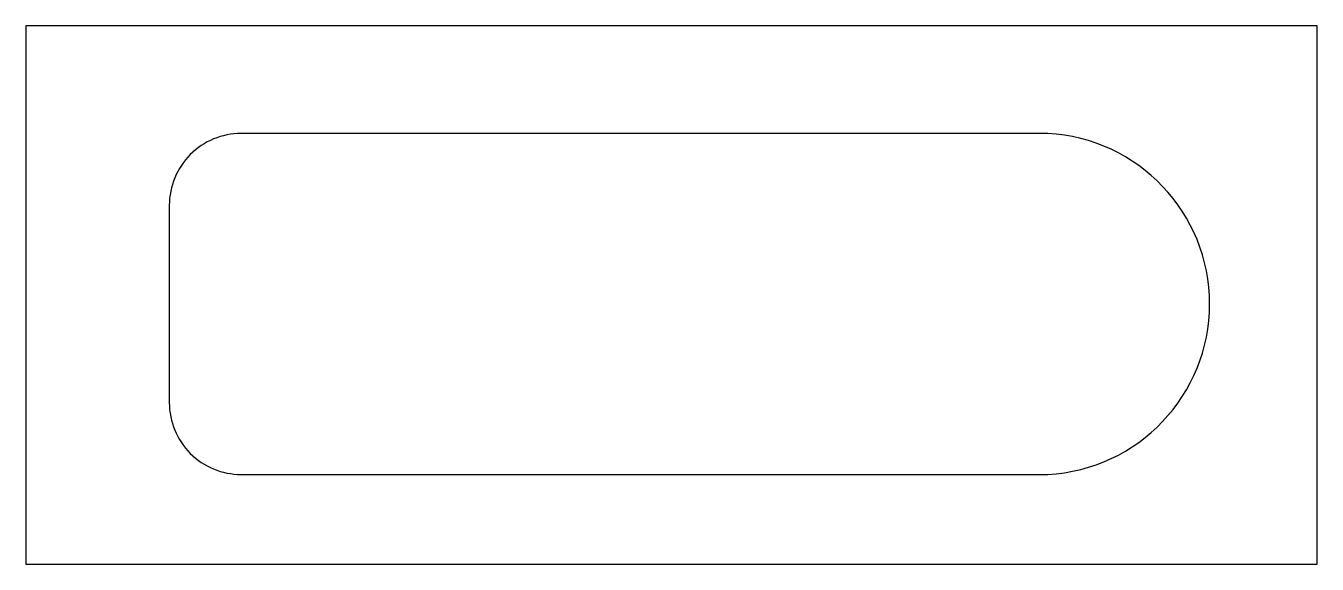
# Model space of a CAD drawing. Extents: x -1.8 to 0, y -0.75 to 0.
import ezdxf

# ---------------------------------------------------------------- set-up
doc = ezdxf.new("R2010")
doc.units = 0
doc.layers.add('SN', color=7, linetype='CONTINUOUS')

msp = doc.modelspace()

# ---------------------------------------------------------------- linework, layer by layer
at = {"layer": 'SN', "color": 0}
msp.add_lwpolyline([(-1.8, -0.75), (0, -0.75), (0, 0), (-1.8, 0)], close=True, dxfattribs=at)
msp.add_lwpolyline([(-0.3756, -0.625, 0.95), (-0.3756, -0.15), (-1.5, -0.15, 0.414214), (-1.6, -0.25), (-1.6, -0.525, 0.414214), (-1.5, -0.625)], format="xyb", close=True, dxfattribs=at)

doc.saveas('drawing.dxf')
